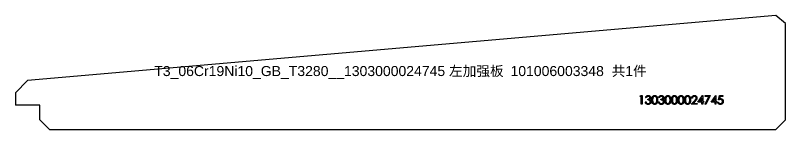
# Model space of a CAD drawing. Extents: x -16 to 22649, y -4599 to 814.
# Drawn here: x 7090.8 to 7406.1, y -1342 to -1295.4 of the extents above; entities that cross this region are included whole.
import ezdxf

# ---------------------------------------------------------------- set-up
doc = ezdxf.new("R2010")
doc.units = 0
doc.header["$MEASUREMENT"] = 0
doc.linetypes.add('CENTERX2', pattern=[20.32, 12.7, -2.54, 2.54, -2.54])
doc.layers.get('0').update_dxf_attribs({"linetype": 'CONTINUOUS'})
for name, color, linetype in [('1', 6, 'CENTERX2'), ('S1', 7, 'CONTINUOUS'), ('SLD-0', 7, 'CONTINUOUS')]:
    doc.layers.add(name, color=color, linetype=linetype)
doc.styles.get("Standard").update_dxf_attribs({"font": 'arial.ttf'})

# ---------------------------------------------------------------- blocks, each defined once
blk = doc.blocks.new('1303000024745_左加强板_1010060')
at = {"layer": '1', "color": 6, "linetype": 'CONTINUOUS', "flags": 128}
for points in [[(255.9, 13.86), (256.55, 13.86), (256.55, 13.86), (256.55, 10.36), (256.55, 10.36), (256.24, 10.36), (256.24, 10.36), (256.24, 13.5), (256.24, 13.5), (255.7, 13.5), (255.7, 13.5), (255.9, 13.86)], [(258.3, 13.05), (257.99, 13.05), (257.99, 13.05), (258.02, 13.15), (258.05, 13.25), (258.09, 13.35), (258.13, 13.43), (258.18, 13.51), (258.24, 13.59), (258.3, 13.65), (258.37, 13.71), (258.44, 13.77), (258.51, 13.82), (258.59, 13.86), (258.67, 13.89), (258.76, 13.91), (258.85, 13.93), (258.94, 13.94), (259.03, 13.95), (259.03, 13.95), (259.17, 13.94), (259.3, 13.92), (259.43, 13.88), (259.55, 13.82), (259.66, 13.75), (259.76, 13.67), (259.85, 13.58), (259.92, 13.48), (259.98, 13.37), (260.02, 13.26), (260.04, 13.15), (260.05, 13.04), (260.05, 13.04), (260.05, 12.93), (260.03, 12.82), (259.99, 12.72), (259.95, 12.63), (259.89, 12.54), (259.82, 12.46), (259.74, 12.39), (259.64, 12.32), (259.64, 12.32), (259.75, 12.26), (259.85, 12.19), (259.94, 12.11), (260.02, 12.02), (260.02, 12.02), (260.07, 11.95), (260.11, 11.88), (260.15, 11.8), (260.18, 11.72), (260.2, 11.65), (260.22, 11.57), (260.23, 11.48), (260.23, 11.4), (260.23, 11.4), (260.22, 11.25), (260.19, 11.11), (260.14, 10.97), (260.07, 10.83), (259.98, 10.7), (259.88, 10.59), (259.77, 10.5), (259.64, 10.41), (259.5, 10.35), (259.35, 10.3), (259.19, 10.28), (259.02, 10.27), (259.02, 10.27), (258.91, 10.27), (258.8, 10.28), (258.7, 10.3), (258.6, 10.33), (258.51, 10.37), (258.42, 10.41), (258.33, 10.47), (258.25, 10.53), (258.18, 10.6), (258.11, 10.68), (258.05, 10.76), (258, 10.85), (257.95, 10.95), (257.91, 11.06), (257.88, 11.18), (257.85, 11.3), (257.85, 11.3), (258.17, 11.3), (258.17, 11.3), (258.19, 11.22), (258.22, 11.14), (258.25, 11.07), (258.28, 11.01), (258.32, 10.95), (258.36, 10.9), (258.4, 10.86), (258.44, 10.82), (258.44, 10.82), (258.5, 10.77), (258.56, 10.73), (258.63, 10.7), (258.7, 10.67), (258.78, 10.65), (258.86, 10.64), (258.94, 10.63), (259.03, 10.63), (259.03, 10.63), (259.12, 10.63), (259.22, 10.64), (259.31, 10.66), (259.39, 10.68), (259.47, 10.71), (259.54, 10.75), (259.61, 10.8), (259.67, 10.85), (259.73, 10.9), (259.78, 10.96), (259.82, 11.02), (259.86, 11.09), (259.88, 11.15), (259.9, 11.22), (259.91, 11.29), (259.92, 11.37), (259.92, 11.37), (259.91, 11.46), (259.89, 11.56), (259.85, 11.65), (259.8, 11.74), (259.73, 11.82), (259.65, 11.89), (259.57, 11.95), (259.47, 12), (259.42, 12.02), (259.36, 12.04), (259.29, 12.05), (259.21, 12.07), (259.13, 12.08), (259.04, 12.09), (258.94, 12.1), (258.84, 12.11), (258.84, 12.11), (258.84, 12.47), (258.84, 12.47), (258.97, 12.47), (259.09, 12.49), (259.21, 12.51), (259.32, 12.55), (259.42, 12.59), (259.51, 12.64), (259.58, 12.7), (259.64, 12.76), (259.68, 12.83), (259.71, 12.89), (259.73, 12.96), (259.74, 13.04), (259.74, 13.04), (259.74, 13.09), (259.73, 13.15), (259.71, 13.2), (259.69, 13.25), (259.66, 13.29), (259.63, 13.34), (259.59, 13.38), (259.54, 13.42), (259.49, 13.46), (259.43, 13.5), (259.37, 13.52), (259.31, 13.55), (259.25, 13.56), (259.18, 13.58), (259.11, 13.59), (259.03, 13.59), (259.03, 13.59), (258.91, 13.58), (258.8, 13.56), (258.7, 13.52), (258.61, 13.47), (258.56, 13.43), (258.52, 13.39), (258.48, 13.35), (258.44, 13.3), (258.4, 13.24), (258.37, 13.19), (258.33, 13.12), (258.3, 13.05)], [(260.55, 12.11), (260.55, 12.27), (260.55, 12.43), (260.57, 12.58), (260.58, 12.72), (260.6, 12.85), (260.63, 12.97), (260.66, 13.08), (260.69, 13.18), (260.73, 13.27), (260.77, 13.36), (260.82, 13.44), (260.87, 13.51), (260.93, 13.58), (260.98, 13.64), (261.05, 13.7), (261.11, 13.75), (261.18, 13.8), (261.25, 13.84), (261.32, 13.87), (261.4, 13.9), (261.47, 13.92), (261.55, 13.93), (261.63, 13.94), (261.72, 13.95), (261.72, 13.95), (261.8, 13.94), (261.88, 13.93), (261.96, 13.92), (262.04, 13.9), (262.11, 13.87), (262.19, 13.84), (262.26, 13.8), (262.33, 13.75), (262.4, 13.7), (262.46, 13.64), (262.52, 13.58), (262.58, 13.51), (262.63, 13.43), (262.68, 13.35), (262.72, 13.26), (262.76, 13.16), (262.8, 13.06), (262.83, 12.95), (262.86, 12.83), (262.88, 12.7), (262.9, 12.56), (262.91, 12.42), (262.92, 12.27), (262.92, 12.11), (262.92, 12.11), (262.92, 11.95), (262.91, 11.79), (262.9, 11.65), (262.88, 11.51), (262.86, 11.39), (262.83, 11.27), (262.8, 11.16), (262.77, 11.06), (262.72, 10.96), (262.68, 10.87), (262.63, 10.79), (262.58, 10.71), (262.52, 10.64), (262.46, 10.58), (262.4, 10.52), (262.33, 10.47), (262.26, 10.42), (262.19, 10.38), (262.11, 10.35), (262.04, 10.32), (261.96, 10.3), (261.88, 10.28), (261.8, 10.27), (261.72, 10.27), (261.72, 10.27), (261.63, 10.27), (261.55, 10.28), (261.47, 10.29), (261.4, 10.32), (261.32, 10.34), (261.25, 10.38), (261.18, 10.42), (261.11, 10.46), (261.05, 10.51), (260.99, 10.57), (260.93, 10.63), (260.88, 10.7), (260.83, 10.77), (260.78, 10.86), (260.73, 10.94), (260.7, 11.04), (260.66, 11.14), (260.63, 11.25), (260.6, 11.37), (260.58, 11.49), (260.57, 11.63), (260.55, 11.78), (260.55, 11.94), (260.55, 12.11)], [(260.86, 12.11), (260.86, 11.97), (260.87, 11.84), (260.88, 11.71), (260.89, 11.6), (260.9, 11.49), (260.92, 11.4), (260.94, 11.31), (260.97, 11.23), (261, 11.16), (261.03, 11.09), (261.06, 11.03), (261.1, 10.97), (261.14, 10.92), (261.18, 10.87), (261.23, 10.82), (261.28, 10.78), (261.39, 10.71), (261.5, 10.66), (261.61, 10.64), (261.73, 10.63), (261.73, 10.63), (261.84, 10.64), (261.95, 10.66), (262.06, 10.71), (262.17, 10.78), (262.22, 10.82), (262.26, 10.86), (262.31, 10.91), (262.35, 10.96), (262.38, 11.02), (262.42, 11.09), (262.45, 11.15), (262.48, 11.23), (262.48, 11.23), (262.51, 11.32), (262.54, 11.42), (262.56, 11.52), (262.58, 11.63), (262.59, 11.74), (262.6, 11.86), (262.61, 11.98), (262.61, 12.11), (262.61, 12.11), (262.61, 12.23), (262.6, 12.35), (262.59, 12.47), (262.58, 12.58), (262.56, 12.68), (262.54, 12.78), (262.52, 12.87), (262.49, 12.95), (262.46, 13.03), (262.43, 13.11), (262.39, 13.18), (262.35, 13.24), (262.31, 13.3), (262.26, 13.35), (262.22, 13.39), (262.17, 13.44), (262.06, 13.5), (261.95, 13.55), (261.84, 13.58), (261.73, 13.59), (261.73, 13.59), (261.61, 13.58), (261.5, 13.55), (261.39, 13.5), (261.28, 13.44), (261.23, 13.4), (261.19, 13.35), (261.14, 13.3), (261.1, 13.25), (261.06, 13.19), (261.03, 13.13), (261, 13.06), (260.97, 12.99), (260.94, 12.91), (260.92, 12.82), (260.9, 12.72), (260.89, 12.62), (260.88, 12.5), (260.87, 12.38), (260.86, 12.25), (260.86, 12.11)], [(263.69, 13.05), (263.37, 13.05), (263.37, 13.05), (263.4, 13.15), (263.43, 13.25), (263.47, 13.35), (263.52, 13.43), (263.57, 13.51), (263.62, 13.59), (263.68, 13.65), (263.75, 13.71), (263.82, 13.77), (263.9, 13.82), (263.98, 13.86), (264.06, 13.89), (264.14, 13.91), (264.23, 13.93), (264.32, 13.94), (264.41, 13.95), (264.41, 13.95), (264.55, 13.94), (264.68, 13.92), (264.81, 13.88), (264.93, 13.82), (265.05, 13.75), (265.15, 13.67), (265.23, 13.58), (265.3, 13.48), (265.36, 13.37), (265.4, 13.26), (265.43, 13.15), (265.44, 13.04), (265.44, 13.04), (265.43, 12.93), (265.41, 12.82), (265.38, 12.72), (265.33, 12.63), (265.28, 12.54), (265.21, 12.46), (265.12, 12.39), (265.03, 12.32), (265.03, 12.32), (265.14, 12.26), (265.24, 12.19), (265.33, 12.11), (265.41, 12.02), (265.41, 12.02), (265.46, 11.95), (265.5, 11.88), (265.53, 11.8), (265.56, 11.72), (265.59, 11.65), (265.6, 11.57), (265.61, 11.48), (265.62, 11.4), (265.62, 11.4), (265.61, 11.25), (265.58, 11.11), (265.53, 10.97), (265.46, 10.83), (265.37, 10.7), (265.27, 10.59), (265.15, 10.5), (265.02, 10.41), (264.88, 10.35), (264.73, 10.3), (264.57, 10.28), (264.41, 10.27), (264.41, 10.27), (264.29, 10.27), (264.19, 10.28), (264.08, 10.3), (263.98, 10.33), (263.89, 10.37), (263.8, 10.41), (263.72, 10.47), (263.64, 10.53), (263.57, 10.6), (263.5, 10.68), (263.44, 10.76), (263.39, 10.85), (263.34, 10.95), (263.3, 11.06), (263.26, 11.18), (263.24, 11.3), (263.24, 11.3), (263.55, 11.3), (263.55, 11.3), (263.58, 11.22), (263.6, 11.14), (263.64, 11.07), (263.67, 11.01), (263.7, 10.95), (263.74, 10.9), (263.78, 10.86), (263.83, 10.82), (263.83, 10.82), (263.89, 10.77), (263.95, 10.73), (264.02, 10.7), (264.09, 10.67), (264.16, 10.65), (264.24, 10.64), (264.32, 10.63), (264.41, 10.63), (264.41, 10.63), (264.51, 10.63), (264.6, 10.64), (264.69, 10.66), (264.77, 10.68), (264.85, 10.71), (264.93, 10.75), (264.99, 10.8), (265.06, 10.85), (265.11, 10.9), (265.16, 10.96), (265.21, 11.02), (265.24, 11.09), (265.27, 11.15), (265.29, 11.22), (265.3, 11.29), (265.3, 11.37), (265.3, 11.37), (265.29, 11.46), (265.27, 11.56), (265.23, 11.65), (265.18, 11.74), (265.11, 11.82), (265.04, 11.89), (264.95, 11.95), (264.86, 12), (264.8, 12.02), (264.74, 12.04), (264.67, 12.05), (264.6, 12.07), (264.51, 12.08), (264.42, 12.09), (264.33, 12.1), (264.23, 12.11), (264.23, 12.11), (264.23, 12.47), (264.23, 12.47), (264.35, 12.47), (264.48, 12.49), (264.6, 12.51), (264.71, 12.55), (264.81, 12.59), (264.9, 12.64), (264.97, 12.7), (265.02, 12.76), (265.07, 12.83), (265.1, 12.89), (265.12, 12.96), (265.12, 13.04), (265.12, 13.04), (265.12, 13.09), (265.11, 13.15), (265.09, 13.2), (265.07, 13.25), (265.04, 13.29), (265.01, 13.34), (264.97, 13.38), (264.92, 13.42), (264.87, 13.46), (264.82, 13.5), (264.76, 13.52), (264.7, 13.55), (264.63, 13.56), (264.56, 13.58), (264.49, 13.59), (264.42, 13.59), (264.42, 13.59), (264.3, 13.58), (264.19, 13.56), (264.09, 13.52), (263.99, 13.47), (263.95, 13.43), (263.9, 13.39), (263.86, 13.35), (263.83, 13.3), (263.79, 13.24), (263.75, 13.19), (263.72, 13.12), (263.69, 13.05)], [(265.93, 12.11), (265.93, 12.27), (265.94, 12.43), (265.95, 12.58), (265.97, 12.72), (265.99, 12.85), (266.01, 12.97), (266.04, 13.08), (266.08, 13.18), (266.12, 13.27), (266.16, 13.36), (266.21, 13.44), (266.26, 13.51), (266.31, 13.58), (266.37, 13.64), (266.43, 13.7), (266.5, 13.75), (266.56, 13.8), (266.64, 13.84), (266.71, 13.87), (266.78, 13.9), (266.86, 13.92), (266.94, 13.93), (267.02, 13.94), (267.1, 13.95), (267.1, 13.95), (267.18, 13.94), (267.27, 13.93), (267.35, 13.92), (267.42, 13.9), (267.5, 13.87), (267.57, 13.84), (267.64, 13.8), (267.71, 13.75), (267.78, 13.7), (267.84, 13.64), (267.9, 13.58), (267.96, 13.51), (268.01, 13.43), (268.06, 13.35), (268.11, 13.26), (268.15, 13.16), (268.19, 13.06), (268.22, 12.95), (268.25, 12.83), (268.27, 12.7), (268.29, 12.56), (268.3, 12.42), (268.31, 12.27), (268.31, 12.11), (268.31, 12.11), (268.31, 11.95), (268.3, 11.79), (268.29, 11.65), (268.27, 11.51), (268.25, 11.39), (268.22, 11.27), (268.19, 11.16), (268.15, 11.06), (268.11, 10.96), (268.06, 10.87), (268.02, 10.79), (267.96, 10.71), (267.91, 10.64), (267.85, 10.58), (267.78, 10.52), (267.72, 10.47), (267.65, 10.42), (267.57, 10.38), (267.5, 10.35), (267.42, 10.32), (267.35, 10.3), (267.27, 10.28), (267.18, 10.27), (267.1, 10.27), (267.1, 10.27), (267.02, 10.27), (266.94, 10.28), (266.86, 10.29), (266.78, 10.32), (266.71, 10.34), (266.64, 10.38), (266.57, 10.42), (266.5, 10.46), (266.43, 10.51), (266.37, 10.57), (266.31, 10.63), (266.26, 10.7), (266.21, 10.77), (266.16, 10.86), (266.12, 10.94), (266.08, 11.04), (266.05, 11.14), (266.01, 11.25), (265.99, 11.37), (265.97, 11.49), (265.95, 11.63), (265.94, 11.78), (265.93, 11.94), (265.93, 12.11)], [(266.24, 12.11), (266.25, 11.97), (266.25, 11.84), (266.26, 11.71), (266.27, 11.6), (266.29, 11.49), (266.3, 11.4), (266.33, 11.31), (266.35, 11.23), (266.38, 11.16), (266.41, 11.09), (266.45, 11.03), (266.48, 10.97), (266.53, 10.92), (266.57, 10.87), (266.62, 10.82), (266.67, 10.78), (266.77, 10.71), (266.88, 10.66), (267, 10.64), (267.11, 10.63), (267.11, 10.63), (267.23, 10.64), (267.34, 10.66), (267.45, 10.71), (267.55, 10.78), (267.6, 10.82), (267.65, 10.86), (267.69, 10.91), (267.73, 10.96), (267.77, 11.02), (267.8, 11.09), (267.83, 11.15), (267.86, 11.23), (267.86, 11.23), (267.89, 11.32), (267.92, 11.42), (267.94, 11.52), (267.96, 11.63), (267.98, 11.74), (267.99, 11.86), (267.99, 11.98), (267.99, 12.11), (267.99, 12.11), (267.99, 12.23), (267.99, 12.35), (267.98, 12.47), (267.96, 12.58), (267.95, 12.68), (267.93, 12.78), (267.9, 12.87), (267.88, 12.95), (267.85, 13.03), (267.81, 13.11), (267.78, 13.18), (267.74, 13.24), (267.69, 13.3), (267.65, 13.35), (267.6, 13.39), (267.55, 13.44), (267.44, 13.5), (267.34, 13.55), (267.23, 13.58), (267.11, 13.59), (267.11, 13.59), (267, 13.58), (266.88, 13.55), (266.77, 13.5), (266.67, 13.44), (266.62, 13.4), (266.57, 13.35), (266.53, 13.3), (266.49, 13.25), (266.45, 13.19), (266.41, 13.13), (266.38, 13.06), (266.35, 12.99), (266.33, 12.91), (266.31, 12.82), (266.29, 12.72), (266.27, 12.62), (266.26, 12.5), (266.25, 12.38), (266.25, 12.25), (266.24, 12.11)], [(268.62, 12.11), (268.62, 12.27), (268.63, 12.43), (268.64, 12.58), (268.66, 12.72), (268.68, 12.85), (268.71, 12.97), (268.74, 13.08), (268.77, 13.18), (268.81, 13.27), (268.85, 13.36), (268.9, 13.44), (268.95, 13.51), (269, 13.58), (269.06, 13.64), (269.12, 13.7), (269.19, 13.75), (269.26, 13.8), (269.33, 13.84), (269.4, 13.87), (269.48, 13.9), (269.55, 13.92), (269.63, 13.93), (269.71, 13.94), (269.79, 13.95), (269.79, 13.95), (269.88, 13.94), (269.96, 13.93), (270.04, 13.92), (270.12, 13.9), (270.19, 13.87), (270.26, 13.84), (270.34, 13.8), (270.41, 13.75), (270.47, 13.7), (270.54, 13.64), (270.6, 13.58), (270.65, 13.51), (270.7, 13.43), (270.75, 13.35), (270.8, 13.26), (270.84, 13.16), (270.88, 13.06), (270.91, 12.95), (270.94, 12.83), (270.96, 12.7), (270.98, 12.56), (270.99, 12.42), (271, 12.27), (271, 12.11), (271, 12.11), (271, 11.95), (270.99, 11.79), (270.98, 11.65), (270.96, 11.51), (270.94, 11.39), (270.91, 11.27), (270.88, 11.16), (270.84, 11.06), (270.8, 10.96), (270.76, 10.87), (270.71, 10.79), (270.66, 10.71), (270.6, 10.64), (270.54, 10.58), (270.48, 10.52), (270.41, 10.47), (270.34, 10.42), (270.27, 10.38), (270.19, 10.35), (270.12, 10.32), (270.04, 10.3), (269.96, 10.28), (269.88, 10.27), (269.79, 10.27), (269.79, 10.27), (269.71, 10.27), (269.63, 10.28), (269.55, 10.29), (269.48, 10.32), (269.4, 10.34), (269.33, 10.38), (269.26, 10.42), (269.19, 10.46), (269.13, 10.51), (269.06, 10.57), (269.01, 10.63), (268.95, 10.7), (268.9, 10.77), (268.86, 10.86), (268.81, 10.94), (268.77, 11.04), (268.74, 11.14), (268.71, 11.25), (268.68, 11.37), (268.66, 11.49), (268.64, 11.63), (268.63, 11.78), (268.62, 11.94), (268.62, 12.11)], [(268.94, 12.11), (268.94, 11.97), (268.94, 11.84), (268.95, 11.71), (268.96, 11.6), (268.98, 11.49), (269, 11.4), (269.02, 11.31), (269.04, 11.23), (269.07, 11.16), (269.1, 11.09), (269.14, 11.03), (269.18, 10.97), (269.22, 10.92), (269.26, 10.87), (269.31, 10.82), (269.36, 10.78), (269.47, 10.71), (269.58, 10.66), (269.69, 10.64), (269.8, 10.63), (269.8, 10.63), (269.92, 10.64), (270.03, 10.66), (270.14, 10.71), (270.24, 10.78), (270.29, 10.82), (270.34, 10.86), (270.38, 10.91), (270.42, 10.96), (270.46, 11.02), (270.5, 11.09), (270.53, 11.15), (270.55, 11.23), (270.55, 11.23), (270.58, 11.32), (270.61, 11.42), (270.63, 11.52), (270.65, 11.63), (270.67, 11.74), (270.68, 11.86), (270.68, 11.98), (270.69, 12.11), (270.69, 12.11), (270.68, 12.23), (270.68, 12.35), (270.67, 12.47), (270.66, 12.58), (270.64, 12.68), (270.62, 12.78), (270.6, 12.87), (270.57, 12.95), (270.54, 13.03), (270.5, 13.11), (270.47, 13.18), (270.43, 13.24), (270.39, 13.3), (270.34, 13.35), (270.29, 13.39), (270.24, 13.44), (270.14, 13.5), (270.03, 13.55), (269.92, 13.58), (269.8, 13.59), (269.8, 13.59), (269.69, 13.58), (269.57, 13.55), (269.47, 13.5), (269.36, 13.44), (269.31, 13.4), (269.26, 13.35), (269.22, 13.3), (269.18, 13.25), (269.14, 13.19), (269.1, 13.13), (269.07, 13.06), (269.04, 12.99), (269.02, 12.91), (269, 12.82), (268.98, 12.72), (268.96, 12.62), (268.95, 12.5), (268.94, 12.38), (268.94, 12.25), (268.94, 12.11)], [(271.31, 12.11), (271.32, 12.27), (271.32, 12.43), (271.34, 12.58), (271.35, 12.72), (271.37, 12.85), (271.4, 12.97), (271.43, 13.08), (271.46, 13.18), (271.5, 13.27), (271.54, 13.36), (271.59, 13.44), (271.64, 13.51), (271.7, 13.58), (271.75, 13.64), (271.81, 13.7), (271.88, 13.75), (271.95, 13.8), (272.02, 13.84), (272.09, 13.87), (272.17, 13.9), (272.24, 13.92), (272.32, 13.93), (272.4, 13.94), (272.48, 13.95), (272.48, 13.95), (272.57, 13.94), (272.65, 13.93), (272.73, 13.92), (272.81, 13.9), (272.88, 13.87), (272.96, 13.84), (273.03, 13.8), (273.1, 13.75), (273.17, 13.7), (273.23, 13.64), (273.29, 13.58), (273.34, 13.51), (273.4, 13.43), (273.45, 13.35), (273.49, 13.26), (273.53, 13.16), (273.57, 13.06), (273.6, 12.95), (273.63, 12.83), (273.65, 12.7), (273.67, 12.56), (273.68, 12.42), (273.69, 12.27), (273.69, 12.11), (273.69, 12.11), (273.69, 11.95), (273.68, 11.79), (273.67, 11.65), (273.65, 11.51), (273.63, 11.39), (273.6, 11.27), (273.57, 11.16), (273.54, 11.06), (273.49, 10.96), (273.45, 10.87), (273.4, 10.79), (273.35, 10.71), (273.29, 10.64), (273.23, 10.58), (273.17, 10.52), (273.1, 10.47), (273.03, 10.42), (272.96, 10.38), (272.88, 10.35), (272.81, 10.32), (272.73, 10.3), (272.65, 10.28), (272.57, 10.27), (272.48, 10.27), (272.48, 10.27), (272.4, 10.27), (272.32, 10.28), (272.24, 10.29), (272.17, 10.32), (272.09, 10.34), (272.02, 10.38), (271.95, 10.42), (271.88, 10.46), (271.82, 10.51), (271.76, 10.57), (271.7, 10.63), (271.65, 10.7), (271.59, 10.77), (271.55, 10.86), (271.5, 10.94), (271.46, 11.04), (271.43, 11.14), (271.4, 11.25), (271.37, 11.37), (271.35, 11.49), (271.34, 11.63), (271.32, 11.78), (271.32, 11.94), (271.31, 12.11)], [(271.63, 12.11), (271.63, 11.97), (271.64, 11.84), (271.64, 11.71), (271.66, 11.6), (271.67, 11.49), (271.69, 11.4), (271.71, 11.31), (271.74, 11.23), (271.76, 11.16), (271.8, 11.09), (271.83, 11.03), (271.87, 10.97), (271.91, 10.92), (271.95, 10.87), (272, 10.82), (272.05, 10.78), (272.16, 10.71), (272.27, 10.66), (272.38, 10.64), (272.5, 10.63), (272.5, 10.63), (272.61, 10.64), (272.72, 10.66), (272.83, 10.71), (272.94, 10.78), (272.99, 10.82), (273.03, 10.86), (273.08, 10.91), (273.12, 10.96), (273.15, 11.02), (273.19, 11.09), (273.22, 11.15), (273.25, 11.23), (273.25, 11.23), (273.28, 11.32), (273.3, 11.42), (273.33, 11.52), (273.35, 11.63), (273.36, 11.74), (273.37, 11.86), (273.38, 11.98), (273.38, 12.11), (273.38, 12.11), (273.38, 12.23), (273.37, 12.35), (273.36, 12.47), (273.35, 12.58), (273.33, 12.68), (273.31, 12.78), (273.29, 12.87), (273.26, 12.95), (273.23, 13.03), (273.2, 13.11), (273.16, 13.18), (273.12, 13.24), (273.08, 13.3), (273.03, 13.35), (272.99, 13.39), (272.94, 13.44), (272.83, 13.5), (272.72, 13.55), (272.61, 13.58), (272.5, 13.59), (272.5, 13.59), (272.38, 13.58), (272.27, 13.55), (272.16, 13.5), (272.05, 13.44), (272, 13.4), (271.95, 13.35), (271.91, 13.3), (271.87, 13.25), (271.83, 13.19), (271.8, 13.13), (271.77, 13.06), (271.74, 12.99), (271.71, 12.91), (271.69, 12.82), (271.67, 12.72), (271.66, 12.62), (271.64, 12.5), (271.64, 12.38), (271.63, 12.25), (271.63, 12.11)], [(274.01, 12.11), (274.01, 12.27), (274.02, 12.43), (274.03, 12.58), (274.04, 12.72), (274.06, 12.85), (274.09, 12.97), (274.12, 13.08), (274.16, 13.18), (274.19, 13.27), (274.24, 13.36), (274.28, 13.44), (274.33, 13.51), (274.39, 13.58), (274.45, 13.64), (274.51, 13.7), (274.57, 13.75), (274.64, 13.8), (274.71, 13.84), (274.78, 13.87), (274.86, 13.9), (274.94, 13.92), (275.01, 13.93), (275.09, 13.94), (275.18, 13.95), (275.18, 13.95), (275.26, 13.94), (275.34, 13.93), (275.42, 13.92), (275.5, 13.9), (275.58, 13.87), (275.65, 13.84), (275.72, 13.8), (275.79, 13.75), (275.86, 13.7), (275.92, 13.64), (275.98, 13.58), (276.04, 13.51), (276.09, 13.43), (276.14, 13.35), (276.18, 13.26), (276.23, 13.16), (276.26, 13.06), (276.3, 12.95), (276.32, 12.83), (276.35, 12.7), (276.36, 12.56), (276.38, 12.42), (276.38, 12.27), (276.39, 12.11), (276.39, 12.11), (276.38, 11.95), (276.38, 11.79), (276.36, 11.65), (276.35, 11.51), (276.32, 11.39), (276.3, 11.27), (276.26, 11.16), (276.23, 11.06), (276.19, 10.96), (276.14, 10.87), (276.09, 10.79), (276.04, 10.71), (275.98, 10.64), (275.92, 10.58), (275.86, 10.52), (275.79, 10.47), (275.72, 10.42), (275.65, 10.38), (275.58, 10.35), (275.5, 10.32), (275.42, 10.3), (275.34, 10.28), (275.26, 10.27), (275.18, 10.27), (275.18, 10.27), (275.09, 10.27), (275.01, 10.28), (274.94, 10.29), (274.86, 10.32), (274.79, 10.34), (274.71, 10.38), (274.64, 10.42), (274.58, 10.46), (274.51, 10.51), (274.45, 10.57), (274.39, 10.63), (274.34, 10.7), (274.29, 10.77), (274.24, 10.86), (274.2, 10.94), (274.16, 11.04), (274.12, 11.14), (274.09, 11.25), (274.07, 11.37), (274.04, 11.49), (274.03, 11.63), (274.02, 11.78), (274.01, 11.94), (274.01, 12.11)], [(274.32, 12.11), (274.32, 11.97), (274.33, 11.84), (274.34, 11.71), (274.35, 11.6), (274.36, 11.49), (274.38, 11.4), (274.4, 11.31), (274.43, 11.23), (274.46, 11.16), (274.49, 11.09), (274.52, 11.03), (274.56, 10.97), (274.6, 10.92), (274.65, 10.87), (274.69, 10.82), (274.74, 10.78), (274.85, 10.71), (274.96, 10.66), (275.07, 10.64), (275.19, 10.63), (275.19, 10.63), (275.3, 10.64), (275.42, 10.66), (275.52, 10.71), (275.63, 10.78), (275.68, 10.82), (275.72, 10.86), (275.77, 10.91), (275.81, 10.96), (275.85, 11.02), (275.88, 11.09), (275.91, 11.15), (275.94, 11.23), (275.94, 11.23), (275.97, 11.32), (276, 11.42), (276.02, 11.52), (276.04, 11.63), (276.05, 11.74), (276.06, 11.86), (276.07, 11.98), (276.07, 12.11), (276.07, 12.11), (276.07, 12.23), (276.06, 12.35), (276.05, 12.47), (276.04, 12.58), (276.02, 12.68), (276.01, 12.78), (275.98, 12.87), (275.95, 12.95), (275.92, 13.03), (275.89, 13.11), (275.85, 13.18), (275.81, 13.24), (275.77, 13.3), (275.73, 13.35), (275.68, 13.39), (275.63, 13.44), (275.52, 13.5), (275.41, 13.55), (275.3, 13.58), (275.19, 13.59), (275.19, 13.59), (275.07, 13.58), (274.96, 13.55), (274.85, 13.5), (274.74, 13.44), (274.69, 13.4), (274.65, 13.35), (274.6, 13.3), (274.56, 13.25), (274.52, 13.19), (274.49, 13.13), (274.46, 13.06), (274.43, 12.99), (274.4, 12.91), (274.38, 12.82), (274.36, 12.72), (274.35, 12.62), (274.34, 12.5), (274.33, 12.38), (274.32, 12.25), (274.32, 12.11)], [(277.15, 12.78), (276.83, 12.78), (276.83, 12.78), (276.84, 12.9), (276.86, 13.02), (276.89, 13.14), (276.93, 13.24), (276.97, 13.35), (277.03, 13.44), (277.1, 13.53), (277.17, 13.62), (277.26, 13.7), (277.35, 13.76), (277.44, 13.82), (277.54, 13.86), (277.64, 13.9), (277.75, 13.93), (277.86, 13.94), (277.98, 13.95), (277.98, 13.95), (278.09, 13.94), (278.2, 13.93), (278.3, 13.9), (278.4, 13.87), (278.5, 13.83), (278.58, 13.77), (278.66, 13.71), (278.74, 13.64), (278.81, 13.56), (278.87, 13.47), (278.92, 13.39), (278.96, 13.3), (278.99, 13.21), (279.01, 13.11), (279.03, 13.01), (279.03, 12.91), (279.03, 12.91), (279.02, 12.76), (279, 12.62), (278.95, 12.48), (278.89, 12.35), (278.85, 12.28), (278.8, 12.21), (278.74, 12.13), (278.67, 12.05), (278.6, 11.96), (278.52, 11.86), (278.42, 11.76), (278.32, 11.65), (278.32, 11.65), (277.45, 10.72), (277.45, 10.72), (279.08, 10.72), (279.08, 10.72), (279.08, 10.36), (279.08, 10.36), (276.7, 10.36), (276.7, 10.36), (278.06, 11.81), (278.06, 11.81), (278.16, 11.91), (278.25, 12.01), (278.33, 12.1), (278.4, 12.18), (278.46, 12.26), (278.51, 12.32), (278.56, 12.39), (278.59, 12.44), (278.65, 12.55), (278.69, 12.65), (278.71, 12.76), (278.72, 12.88), (278.72, 12.88), (278.72, 12.95), (278.7, 13.02), (278.69, 13.08), (278.66, 13.15), (278.63, 13.21), (278.59, 13.27), (278.55, 13.32), (278.5, 13.38), (278.44, 13.43), (278.38, 13.47), (278.32, 13.51), (278.25, 13.54), (278.18, 13.56), (278.11, 13.57), (278.04, 13.58), (277.96, 13.59), (277.96, 13.59), (277.88, 13.58), (277.8, 13.57), (277.72, 13.56), (277.65, 13.53), (277.58, 13.51), (277.52, 13.47), (277.46, 13.43), (277.4, 13.38), (277.35, 13.32), (277.3, 13.26), (277.26, 13.19), (277.23, 13.12), (277.2, 13.04), (277.18, 12.96), (277.16, 12.87), (277.15, 12.78)], [(281.3, 13.95), (281.37, 13.95), (281.37, 13.95), (281.37, 11.52), (281.37, 11.52), (281.77, 11.52), (281.77, 11.52), (281.77, 11.16), (281.77, 11.16), (281.37, 11.16), (281.37, 11.16), (281.37, 10.36), (281.37, 10.36), (281.05, 10.36), (281.05, 10.36), (281.05, 11.16), (281.05, 11.16), (279.39, 11.16), (279.39, 11.16), (281.3, 13.95)], [(281.05, 11.52), (281.05, 13.04), (281.05, 13.04), (280.01, 11.52), (280.01, 11.52), (281.05, 11.52)], [(282.31, 13.86), (284.46, 13.86), (284.46, 13.86), (282.62, 10.27), (282.62, 10.27), (282.35, 10.42), (282.35, 10.42), (283.93, 13.5), (283.93, 13.5), (282.31, 13.5), (282.31, 13.5), (282.31, 13.86)], [(286.69, 13.95), (286.75, 13.95), (286.75, 13.95), (286.75, 11.52), (286.75, 11.52), (287.15, 11.52), (287.15, 11.52), (287.15, 11.16), (287.15, 11.16), (286.75, 11.16), (286.75, 11.16), (286.75, 10.36), (286.75, 10.36), (286.44, 10.36), (286.44, 10.36), (286.44, 11.16), (286.44, 11.16), (284.78, 11.16), (284.78, 11.16), (286.69, 13.95)], [(286.44, 11.52), (286.44, 13.04), (286.44, 13.04), (285.39, 11.52), (285.39, 11.52), (286.44, 11.52)], [(289.67, 13.86), (289.67, 13.5), (289.67, 13.5), (288.48, 13.5), (288.48, 13.5), (288.29, 12.58), (288.29, 12.58), (288.4, 12.61), (288.51, 12.63), (288.61, 12.64), (288.7, 12.65), (288.7, 12.65), (288.82, 12.64), (288.93, 12.63), (289.04, 12.6), (289.14, 12.56), (289.23, 12.52), (289.32, 12.46), (289.41, 12.4), (289.49, 12.32), (289.56, 12.24), (289.63, 12.15), (289.68, 12.06), (289.72, 11.96), (289.76, 11.85), (289.78, 11.74), (289.8, 11.62), (289.8, 11.5), (289.8, 11.5), (289.8, 11.42), (289.79, 11.33), (289.78, 11.25), (289.76, 11.17), (289.74, 11.09), (289.71, 11.01), (289.68, 10.94), (289.64, 10.86), (289.6, 10.79), (289.56, 10.73), (289.51, 10.67), (289.45, 10.61), (289.4, 10.56), (289.34, 10.51), (289.28, 10.46), (289.21, 10.42), (289.14, 10.39), (289.07, 10.35), (288.99, 10.33), (288.92, 10.31), (288.84, 10.29), (288.75, 10.28), (288.67, 10.27), (288.58, 10.27), (288.58, 10.27), (288.48, 10.27), (288.38, 10.28), (288.28, 10.31), (288.19, 10.34), (288.1, 10.37), (288.02, 10.42), (287.94, 10.48), (287.86, 10.54), (287.79, 10.61), (287.73, 10.69), (287.68, 10.77), (287.63, 10.86), (287.59, 10.95), (287.56, 11.05), (287.53, 11.15), (287.51, 11.25), (287.51, 11.25), (287.83, 11.25), (287.83, 11.25), (287.85, 11.15), (287.89, 11.07), (287.93, 10.99), (287.97, 10.92), (288.03, 10.85), (288.09, 10.8), (288.16, 10.75), (288.24, 10.71), (288.33, 10.67), (288.42, 10.65), (288.51, 10.63), (288.6, 10.63), (288.6, 10.63), (288.69, 10.63), (288.78, 10.64), (288.86, 10.66), (288.94, 10.69), (289.02, 10.73), (289.09, 10.77), (289.16, 10.82), (289.23, 10.88), (289.29, 10.95), (289.34, 11.01), (289.39, 11.09), (289.42, 11.17), (289.45, 11.25), (289.47, 11.33), (289.48, 11.42), (289.49, 11.51), (289.49, 11.51), (289.48, 11.6), (289.47, 11.68), (289.46, 11.75), (289.43, 11.83), (289.4, 11.89), (289.36, 11.96), (289.31, 12.02), (289.26, 12.07), (289.2, 12.12), (289.13, 12.17), (289.06, 12.2), (288.99, 12.23), (288.91, 12.26), (288.83, 12.27), (288.74, 12.28), (288.64, 12.29), (288.64, 12.29), (288.56, 12.28), (288.48, 12.28), (288.39, 12.26), (288.29, 12.24), (288.19, 12.22), (288.09, 12.19), (287.98, 12.15), (287.87, 12.11), (287.87, 12.11), (288.23, 13.86), (288.23, 13.86), (289.67, 13.86)]]:
    blk.add_lwpolyline(points, dxfattribs=at)
at = {"layer": 'SLD-0', "linetype": 'CONTINUOUS'}
for p, q in [((311.32, 46.65), (5, 20)), ((315.3, 43.31), (311.32, 46.65)), ((315.3, 4), (315.3, 43.31)), ((5, 20), (0, 15)), ((0, 15), (0, 10)), ((10, 10), (0, 10)), ((10, 4), (10, 10)), ((10, 4), (14, 0)), ((311.3, 0), (315.3, 4)), ((14, 0), (311.3, 0))]:
    blk.add_line(p, q, dxfattribs=at)
at = {"layer": 'S1', "color": 3, "insert": (157.65, 23.33), "char_height": 4.1, "attachment_point": 5}
blk.add_mtext('T3_06Cr19Ni10_GB_T3280__1303000024745 {\\fSimSun|b0|i0|c134|p2;左加强板 }101006003348  {\\fSimSun|b0|i0|c134|p2;共}1{\\fSimSun|b0|i0|c134|p2;件}', dxfattribs=at)

msp = doc.modelspace()

# ---------------------------------------------------------------- block references
msp.add_blockref('1303000024745_左加强板_1010060', (7090.80832, -1342.03931))

doc.saveas('drawing.dxf')
